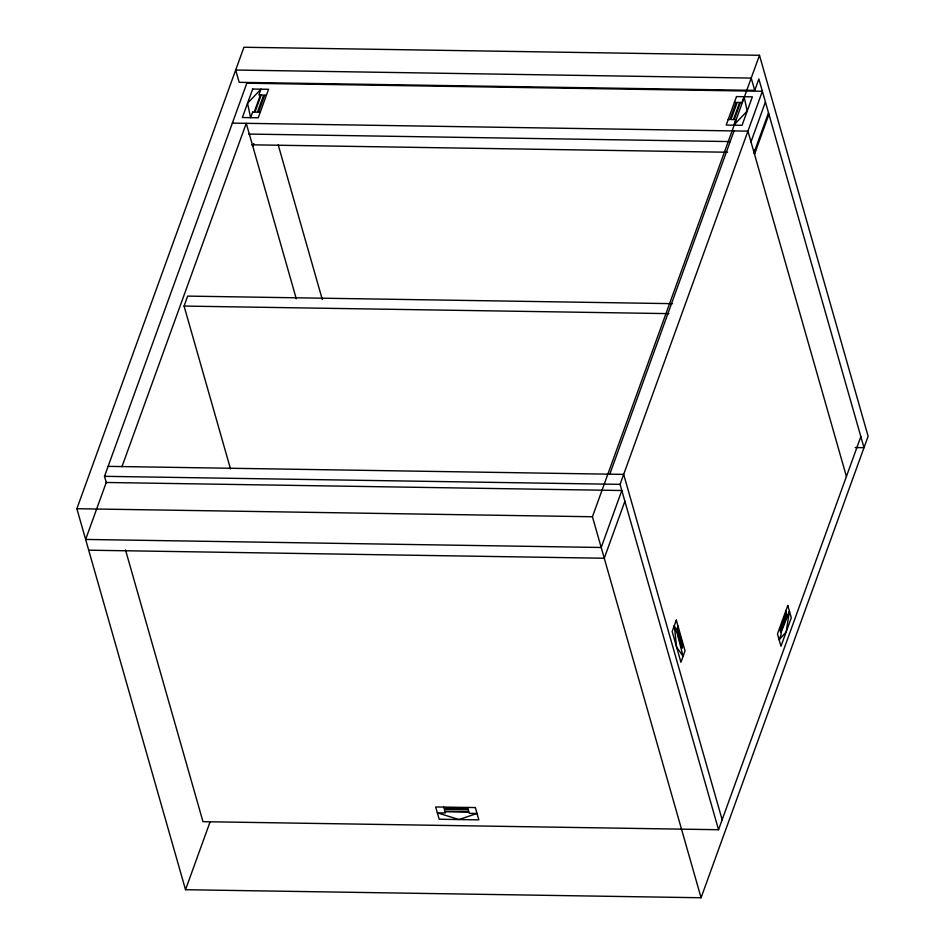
<?xml version="1.0" encoding="UTF-8"?>
<svg xmlns="http://www.w3.org/2000/svg" width="945" height="945" viewBox="0 0 945 945"><rect width="100%" height="100%" fill="white"/><g stroke="black" fill="none" stroke-linecap="round" stroke-linejoin="round"><path stroke-width="1.42" d="M76.876 508.717L243.928 47.25L759.473 55.282L868.124 436.283L701.072 897.75L185.527 889.717L76.876 508.717L592.432 516.75L759.473 55.282M106.525 483.403L104.505 476.327L246.81 83.219L762.367 91.263L620.062 484.36L718.543 829.722L202.986 821.678L125.496 549.931M121.999 466.57L246.255 123.322L296.305 298.833M230.497 468.885L184.074 306.074L187.677 296.104L672.533 303.664M252.823 146.369L253.815 143.616M185.527 889.717L210.097 821.807M609.797 474.177L734.041 130.93M754.736 90.366L751.228 78.081L235.671 70.036L239.179 82.333L754.736 90.366L758.859 78.967L864.002 447.682L855.166 447.54M750.991 141.892L765.426 102.013M624.881 501.263L604.257 558.235L88.7 550.191M768.498 112.774L754.063 152.653A2.091 0.673 -89.1 0 0 755.02 152.759A2.091 0.673 -89.1 0 0 755.09 149.806L755.527 151.342M754.5 154.189L768.935 114.31M678.002 626.145L677.553 627.409L682.822 645.896L683.282 644.632M718.543 829.722L860.848 436.614M266.443 95.079L264.695 95.055L258.481 112.183L260.241 112.219M734.407 102.379L736.167 102.403L729.965 119.542L728.205 119.507M232.375 123.11L747.932 131.142L846.413 476.493M248.7 134.06L730.367 141.573M251.76 144.821L727.544 152.239M184.074 306.074L668.918 313.634M108.12 466.357L623.676 474.39L722.157 819.752M104.505 476.327L620.062 484.36M785.779 611.037L786.169 612.395L779.968 629.535L779.578 628.177M592.432 516.75L701.072 897.75M467.598 807.455L467.988 808.814L444.126 808.436L443.737 807.077M278.196 144.821L322.328 299.589M253.543 144.018A2.091 0.673 -89.1 0 1 252.386 144.833M789.465 611.344L786.145 632.004L779.152 639.836L781.243 634.048L780.901 632.843L789.465 611.344M106.253 482.47L85.641 539.441L601.197 547.474L621.81 490.514L106.253 482.47M252.681 89.043L242.369 117.534L258.233 117.782L268.545 89.291L252.681 89.043M252.658 112.101L250.649 117.664L247.519 103.288L260.962 89.173L258.859 94.961L260.418 94.984L254.217 112.124L252.658 112.101M261.174 94.996L254.973 112.136L257.477 112.171L263.69 95.032L261.174 94.996M736.509 96.591L726.197 125.071L742.061 125.319L752.374 96.839L736.509 96.591M737.171 102.414L730.969 119.554L733.474 119.59L739.675 102.462L737.171 102.414M740.431 102.473L734.23 119.602L735.789 119.625L733.781 125.189L747.211 111.073L744.093 96.709L741.99 102.497L740.431 102.473M676.301 620.144L672.167 631.543L680.932 662.268L685.054 650.869L676.301 620.144M676.443 630.469L676.041 631.591L674.328 625.59L676.549 646.9L683.081 656.314L676.443 630.469M677.293 628.13L676.644 629.937L681.912 648.412L682.562 646.616L677.293 628.13M787.787 605.473L777.475 633.965L780.983 646.25L791.296 617.758L787.787 605.473M786.382 613.175L780.18 630.315L780.735 632.252L786.937 615.124L786.382 613.175M477.012 813.444L459.022 819.551L437.358 812.83L445.414 812.96L445.071 811.743L468.921 812.121L469.275 813.326L477.012 813.444M475.335 807.573L435.68 806.959L439.189 819.244L478.843 819.858L475.335 807.573M468.2 809.593L444.351 809.215L444.906 811.164L468.755 811.531L468.2 809.593"/></g></svg>
